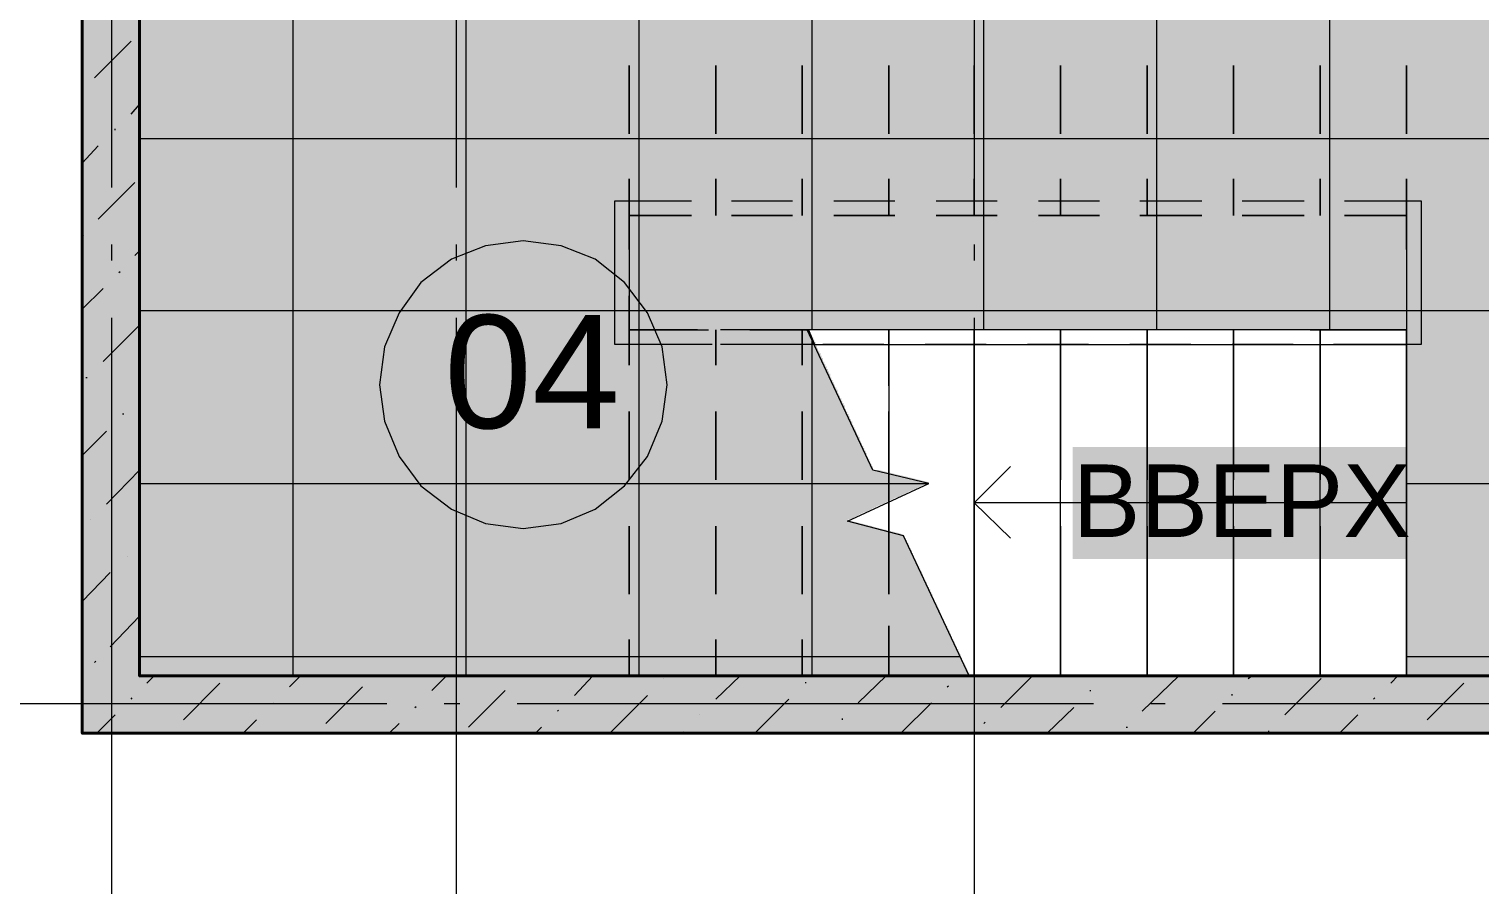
# Model space of a CAD drawing. Header units: millimetres. Extents: x -6983 to 114033, y -5968 to 36007.
# Drawn here: x 10861 to 15898, y 15210 to 18214 of the extents above; entities that cross this region are included whole.
import ezdxf

# ---------------------------------------------------------------- set-up
doc = ezdxf.new("R2010")
doc.units = ezdxf.units.MM
doc.layers.add('PDF _Геометрия', color=7, linetype='Continuous')
doc.layers.add('PDF _Текст', color=7, linetype='Continuous')
doc.layers.add('PDF _Сплошная заливка', color=7, linetype='Continuous', true_color=0xffffff)
doc.styles.add('PDF Arial', font='arial.ttf')

msp = doc.modelspace()

# ---------------------------------------------------------------- hatches: boundary and pattern name
at = {"layer": 'PDF _Сплошная заливка', "transparency": 33554559}
h = msp.add_hatch(color=256, dxfattribs=at)
h.paths.add_polyline_path([(17245.3, 26862.7), (17245.3, 21967.1), (17253.8, 21967.1), (17253.8, 26862.7)])
h.paths.add_polyline_path([(17042.2, 24065.8), (17042.2, 28661), (14245.3, 28661), (14245.3, 25563.7), (14258, 25563.7), (14262.3, 25559.5), (14258, 25479.1), (14118.4, 25474.9), (14118.4, 25445.2), (14088.8, 25445.2), (14088.8, 25457.9), (14046.5, 25457.9), (14046.5, 25474.9), (14033.8, 25474.9), (14033.8, 25487.6), (14029.6, 25487.6), (14029.6, 25559.5), (14033.8, 25563.7), (14046.5, 25563.7), (14046.5, 25665.3), (13500.6, 25665.3), (13496.4, 25656.8), (13492.2, 25652.6), (13420.2, 25648.3), (13420.2, 25652.6), (13416, 25652.6), (13416, 25665.3), (13411.8, 25665.3), (13411.8, 25788), (13382.2, 25788), (13382.2, 25817.6), (13394.9, 25817.6), (13394.9, 25864.1), (13411.8, 25864.1), (13411.8, 25872.6), (13416, 25876.8), (13500.6, 25876.8), (13500.6, 25864.1), (14046.5, 25864.1), (14046.5, 28661), (13483.7, 28661), (13479.5, 28652.6), (13394.9, 28648.3), (13394.9, 28661), (11956.2, 28661), (11952, 28652.6), (11867.4, 28648.3), (11867.4, 28661), (11245.3, 28661), (11245.3, 25864.1), (11880, 25864.1), (11880, 25872.6), (11884.3, 25876.8), (11973.1, 25876.8), (11973.1, 25864.1), (11990.1, 25864.1), (11990.1, 25817.6), (12002.8, 25817.6), (12002.8, 25788), (11973.1, 25788), (11968.9, 25656.8), (11956.2, 25652.6), (11892.7, 25648.3), (11892.7, 25652.6), (11884.3, 25652.6), (11884.3, 25665.3), (10301.8, 25665.3), (10297.5, 25656.8), (10293.3, 25652.6), (10221.4, 25648.3), (10221.4, 25652.6), (10217.1, 25652.6), (10217.1, 25665.3), (10196, 25665.3), (10196, 25707.6), (10183.3, 25707.6), (10183.3, 25737.2), (10212.9, 25737.2), (10212.9, 25872.6), (10217.1, 25876.8), (10246.8, 25876.8), (10246.8, 26084.2), (10826.5, 26084.2), (10826.5, 28441), (9320.1, 28441), (9320.1, 26084.2), (9337, 26084.2), (9337, 25876.8), (9375.1, 25876.8), (9375.1, 25737.2), (9404.7, 25737.2), (9404.7, 25707.6), (9392, 25707.6), (9392, 25665.3), (9375.1, 25665.3), (9370.9, 25656.8), (9358.2, 25652.6), (9294.7, 25648.3), (9294.7, 25652.6), (9286.3, 25652.6), (9286.3, 25665.3), (7454.1, 25665.3), (7449.9, 25656.8), (7445.6, 25652.6), (7373.7, 25648.3), (7373.7, 25652.6), (7365.2, 25652.6), (7365.2, 25665.3), (7344.1, 25665.3), (7344.1, 25707.6), (7335.6, 25707.6), (7335.6, 25737.2), (7365.2, 25737.2), (7365.2, 25876.8), (7454.1, 25876.8), (7454.1, 25864.1), (8897, 25864.1), (8897, 28661), (6100.1, 28661), (6100.1, 25864.1), (6434.3, 25864.1), (6434.3, 25872.6), (6438.6, 25876.8), (6523.2, 25876.8), (6523.2, 25737.2), (6552.8, 25737.2), (6552.8, 25707.6), (6544.4, 25707.6), (6544.4, 25665.3), (6523.2, 25665.3), (6523.2, 25652.6), (6510.5, 25652.6), (6442.8, 25648.3), (6442.8, 25652.6), (6438.6, 25652.6), (6438.6, 25665.3), (4517.6, 25665.3), (4513.3, 25656.8), (4504.9, 25652.6), (4437.2, 25648.3), (4437.2, 25652.6), (4428.7, 25652.6), (4428.7, 25665.3), (4407.6, 25665.3), (4407.6, 25707.6), (4394.9, 25707.6), (4394.9, 25737.2), (4424.5, 25737.2), (4424.5, 25872.6), (4428.7, 25876.8), (4517.6, 25876.8), (4517.6, 25864.1), (5901.2, 25864.1), (5901.2, 28661), (104.3, 28661), (104.3, 25864.1), (3497.8, 25864.1), (3497.8, 25876.8), (3586.7, 25876.8), (3586.7, 25737.2), (3616.3, 25737.2), (3616.3, 25707.6), (3603.6, 25707.6), (3603.6, 25665.3), (3586.7, 25665.3), (3582.4, 25656.8), (3569.8, 25652.6), (3506.3, 25648.3), (3506.3, 25652.6), (3497.8, 25652.6), (3497.8, 25665.3), (3100.1, 25665.3), (3100.1, 23570.8), (3112.8, 23570.8), (3117, 23566.5), (3112.8, 23486.1), (3100.1, 23481.9), (3100.1, 23460.8), (3057.8, 23460.8), (3057.8, 23448.1), (3028.1, 23448.1), (3028.1, 23481.9), (2888.5, 23481.9), (2888.5, 23494.6), (2884.3, 23494.6), (2884.3, 23562.3), (2888.5, 23570.8), (2901.2, 23570.8), (2901.2, 25665.3), (104.3, 25665.3), (104.3, 21967.1), (2901.2, 21967.1), (2901.2, 22551), (2897, 22555.3), (2888.5, 22555.3), (2888.5, 22563.7), (2884.3, 22563.7), (2884.3, 22635.6), (2888.5, 22639.9), (3028.1, 22639.9), (3028.1, 22669.5), (3057.8, 22669.5), (3057.8, 22656.8), (3100.1, 22656.8), (3100.1, 22639.9), (3112.8, 22639.9), (3117, 22635.6), (3112.8, 22559.5), (3100.1, 22555.3), (3100.1, 21472), (3112.8, 21472), (3117, 21467.8), (3112.8, 21387.4), (3100.1, 21383.2), (3100.1, 21362), (3057.8, 21362), (3057.8, 21349.3), (3028.1, 21349.3), (3028.1, 21383.2), (2888.5, 21383.2), (2888.5, 21395.9), (2884.3, 21395.9), (2884.3, 21463.6), (2888.5, 21472), (2901.2, 21472), (2901.2, 21764), (104.3, 21764), (104.3, 15967.1), (2681.2, 15967.1), (2681.2, 15979.8), (2901.2, 15979.8), (2901.2, 20452.3), (2897, 20456.5), (2888.5, 20460.8), (2884.3, 20460.8), (2884.3, 20536.9), (2888.5, 20541.1), (3028.1, 20541.1), (3028.1, 20570.8), (3057.8, 20570.8), (3057.8, 20558.1), (3100.1, 20558.1), (3100.1, 20541.1), (3112.8, 20541.1), (3117, 20536.9), (3112.8, 20460.8), (3100.1, 20456.5), (3100.1, 15967.1), (5901.2, 15967.1), (5901.2, 16601.8), (5892.7, 16606), (5888.5, 16606), (5888.5, 16614.5), (5884.3, 16614.5), (5884.3, 16686.4), (5888.5, 16694.9), (5901.2, 16694.9), (5901.2, 18133.5), (5888.5, 18133.5), (5888.5, 18146.2), (5884.3, 18146.2), (5884.3, 18218.2), (5888.5, 18222.4), (5901.2, 18222.4), (5901.2, 20452.3), (5892.7, 20456.5), (5888.5, 20460.8), (5884.3, 20460.8), (5884.3, 20536.9), (5888.5, 20541.1), (5901.2, 20541.1), (5901.2, 20558.1), (5943.5, 20558.1), (5943.5, 20570.8), (5973.1, 20570.8), (5973.1, 20541.1), (6112.8, 20541.1), (6112.8, 20456.5), (6100.1, 20456.5), (6100.1, 18967.1), (8897, 18967.1), (8897, 21764), (6100.1, 21764), (6100.1, 21472), (6112.8, 21472), (6112.8, 21383.2), (5973.1, 21383.2), (5973.1, 21349.3), (5943.5, 21349.3), (5943.5, 21362), (5901.2, 21362), (5901.2, 21383.2), (5888.5, 21383.2), (5888.5, 21395.9), (5884.3, 21395.9), (5884.3, 21463.6), (5888.5, 21472), (5901.2, 21472), (5901.2, 22551), (5892.7, 22555.3), (5888.5, 22555.3), (5888.5, 22563.7), (5884.3, 22563.7), (5884.3, 22635.6), (5888.5, 22639.9), (5901.2, 22639.9), (5901.2, 22656.8), (5943.5, 22656.8), (5943.5, 22669.5), (5973.1, 22669.5), (5973.1, 22639.9), (6112.8, 22639.9), (6112.8, 22555.3), (6100.1, 22555.3), (6100.1, 21967.1), (8897, 21967.1), (8897, 23862.7), (6100.1, 23862.7), (6100.1, 23570.8), (6112.8, 23570.8), (6112.8, 23481.9), (5973.1, 23481.9), (5973.1, 23448.1), (5943.5, 23448.1), (5943.5, 23460.8), (5901.2, 23460.8), (5901.2, 23481.9), (5888.5, 23481.9), (5888.5, 23494.6), (5884.3, 23494.6), (5884.3, 23562.3), (5888.5, 23570.8), (5901.2, 23570.8), (5901.2, 24065.8), (12447, 24065.8), (12447, 23084.2), (12459.7, 23084.2), (12459.7, 22999.5), (12447, 22999.5), (12447, 22978.4), (12404.7, 22978.4), (12404.7, 22965.7), (12370.9, 22965.7), (12370.9, 22995.3), (12239.7, 22999.5), (12235.5, 22999.5), (12235.5, 23012.2), (12231.2, 23012.2), (12231.2, 23079.9), (12235.5, 23084.2), (12248.2, 23084.2), (12248.2, 23862.7), (9100.1, 23862.7), (9100.1, 21967.1), (12248.2, 21967.1), (12248.2, 22064.4), (12239.7, 22068.7), (12235.5, 22068.7), (12235.5, 22077.1), (12231.2, 22077.1), (12231.2, 22149), (12235.5, 22157.5), (12370.9, 22157.5), (12370.9, 22187.1), (12404.7, 22187.1), (12404.7, 22174.4), (12447, 22174.4), (12447, 22157.5), (12459.7, 22157.5), (12459.7, 22068.7), (12447, 22068.7), (12447, 20486.1), (12459.7, 20486.1), (12459.7, 20401.5), (12447, 20401.5), (12447, 20380.4), (12404.7, 20380.4), (12404.7, 20367.7), (12370.9, 20367.7), (12370.9, 20397.3), (12239.7, 20401.5), (12235.5, 20401.5), (12235.5, 20410), (12231.2, 20410), (12231.2, 20481.9), (12235.5, 20486.1), (12248.2, 20486.1), (12248.2, 21764), (9100.1, 21764), (9100.1, 18967.1), (12248.2, 18967.1), (12248.2, 19466.4), (12239.7, 19470.6), (12235.5, 19470.6), (12235.5, 19479.1), (12231.2, 19479.1), (12231.2, 19551), (12235.5, 19555.3), (12370.9, 19555.3), (12370.9, 19584.9), (12404.7, 19584.9), (12404.7, 19576.4), (12447, 19576.4), (12447, 19555.3), (12459.7, 19555.3), (12459.7, 19470.6), (12447, 19470.6), (12447, 18967.1), (17042.2, 18967.1), (17042.2, 20566.5), (14046.5, 20566.5), (14046.5, 22745.7), (14042.2, 22749.9), (14033.8, 22754.1), (14029.6, 22754.1), (14029.6, 22830.3), (14033.8, 22834.5), (14046.5, 22834.5), (14046.5, 22851.4), (14088.8, 22851.4), (14088.8, 22864.1), (14118.4, 22864.1), (14118.4, 22834.5), (14262.3, 22834.5), (14258, 22754.1), (14245.3, 22749.9), (14245.3, 20765.4), (17042.2, 20765.4), (17042.2, 23862.7), (14245.3, 23862.7), (14245.3, 23765.4), (14258, 23765.4), (14262.3, 23761.2), (14258, 23680.8), (14118.4, 23676.5), (14118.4, 23646.9), (14088.8, 23646.9), (14088.8, 23655.4), (14046.5, 23655.4), (14046.5, 23676.5), (14033.8, 23676.5), (14033.8, 23689.2), (14029.6, 23689.2), (14029.6, 23761.2), (14033.8, 23765.4), (14046.5, 23765.4), (14046.5, 24544), (14042.2, 24548.2), (14033.8, 24552.4), (14029.6, 24552.4), (14029.6, 24628.6), (14033.8, 24632.8), (14046.5, 24632.8), (14046.5, 24654), (14088.8, 24654), (14088.8, 24662.4), (14118.4, 24662.4), (14118.4, 24632.8), (14262.3, 24632.8), (14258, 24552.4), (14245.3, 24548.2), (14245.3, 24065.8)])
h.paths.add_polyline_path([(15645.9, 17168.8), (15645.9, 15967.1), (17042.2, 15967.1), (17042.2, 16529.9), (17038, 16534.1), (17033.8, 16534.1), (17033.8, 16542.6), (17029.6, 16542.6), (17029.6, 16614.5), (17033.8, 16623), (17169.2, 16623), (17169.2, 16652.6), (17198.8, 16652.6), (17198.8, 16639.9), (17245.3, 16639.9), (17245.3, 16623), (17258, 16623), (17258, 16534.1), (17245.3, 16534.1), (17245.3, 15967.1), (18387.8, 15967.1), (18387.8, 15979.8), (18392, 15984), (18476.7, 15984), (18476.7, 15967.1), (19919.5, 15967.1), (19919.5, 15984), (20004.2, 15984), (20008.4, 15979.8), (20008.4, 15967.1), (23875.8, 15967.1), (23875.8, 15979.8), (23880, 15984), (23964.7, 15984), (23964.7, 15967.1), (25403.3, 15967.1), (25403.3, 15979.8), (25407.6, 15984), (25492.2, 15984), (25496.4, 15979.8), (25496.4, 15967.1), (26038, 15967.1), (26038, 16512.9), (26033.8, 16517.2), (26029.6, 16517.2), (26029.6, 16525.6), (26025.3, 16525.6), (26025.3, 16597.6), (26029.6, 16601.8), (26165, 16601.8), (26165, 16631.4), (26194.6, 16631.4), (26194.6, 16623), (26241.1, 16623), (26241.1, 16601.8), (26253.8, 16601.8), (26249.6, 16521.4), (26241.1, 16517.2), (26241.1, 15967.1), (29038, 15967.1), (29038, 16352.1), (29016.9, 16352.1), (29016.9, 16415.6), (29038, 16415.6), (29038, 18230.9), (29016.9, 18230.9), (29016.9, 18294.3), (29038, 18294.3), (29038, 19584.9), (29016.9, 19584.9), (29016.9, 19652.6), (29038, 19652.6), (29038, 21463.6), (29016.9, 21463.6), (29016.9, 21527), (29038, 21527), (29038, 21764), (26241.1, 21764), (26241.1, 21222.4), (26249.6, 21222.4), (26253.8, 21218.2), (26249.6, 21137.8), (26241.1, 21133.5), (26241.1, 21112.4), (26194.6, 21112.4), (26194.6, 21099.7), (26165, 21099.7), (26165, 21129.3), (26033.8, 21133.5), (26029.6, 21133.5), (26029.6, 21146.2), (26025.3, 21146.2), (26025.3, 21213.9), (26029.6, 21222.4), (26038, 21222.4), (26038, 21764), (25839.1, 21764), (25830.7, 21755.5), (25758.7, 21751.3), (25758.7, 21755.5), (25754.5, 21755.5), (25754.5, 21764), (25733.4, 21764), (25733.4, 21810.5), (25720.7, 21810.5), (25720.7, 21840.2), (25750.3, 21840.2), (25750.3, 21975.6), (25754.5, 21979.8), (25839.1, 21979.8), (25839.1, 21967.1), (26038, 21967.1), (26038, 26862.7), (23241.1, 26862.7), (23241.1, 21967.1), (24819.4, 21967.1), (24819.4, 21975.6), (24823.6, 21979.8), (24908.3, 21979.8), (24908.3, 21840.2), (24942.1, 21840.2), (24942.1, 21806.3), (24929.4, 21806.3), (24929.4, 21764), (24908.3, 21764), (24908.3, 21755.5), (24895.6, 21755.5), (24832.1, 21751.3), (24832.1, 21755.5), (24823.6, 21755.5), (24823.6, 21764), (22691, 21764), (22682.6, 21755.5), (22610.7, 21751.3), (22610.7, 21755.5), (22602.2, 21755.5), (22602.2, 21764), (22585.3, 21764), (22585.3, 21806.3), (22572.6, 21806.3), (22572.6, 21840.2), (22602.2, 21840.2), (22602.2, 21967.1), (21760.2, 21967.1), (21760.2, 21840.2), (21789.8, 21840.2), (21789.8, 21806.3), (21781.3, 21806.3), (21781.3, 21764), (21760.2, 21764), (21760.2, 21755.5), (21747.5, 21755.5), (21679.8, 21751.3), (21679.8, 21755.5), (21675.5, 21755.5), (21675.5, 21764), (18362.4, 21764), (18362.4, 21755.5), (18354, 21755.5), (18282, 21751.3), (18282, 21755.5), (18277.8, 21755.5), (18277.8, 21764), (18256.6, 21764), (18256.6, 21810.5), (18243.9, 21810.5), (18243.9, 21840.2), (18273.6, 21840.2), (18273.6, 21967.1), (17435.8, 21967.1), (17435.8, 21840.2), (17465.4, 21840.2), (17465.4, 21806.3), (17452.7, 21806.3), (17452.7, 21764), (17435.8, 21764), (17431.5, 21759.8), (17418.8, 21755.5), (17355.4, 21751.3), (17355.4, 21755.5), (17346.9, 21755.5), (17346.9, 21764), (17245.3, 21764), (17245.3, 18150.5), (17258, 18150.5), (17258, 18061.6), (17245.3, 18061.6), (17245.3, 18040.4), (17198.8, 18040.4), (17198.8, 18032), (17169.2, 18032), (17169.2, 18061.6), (17033.8, 18061.6), (17033.8, 18070.1), (17029.6, 18070.1), (17029.6, 18146.2), (17033.8, 18150.5), (17042.2, 18150.5), (17042.2, 18768.2), (11245.3, 18768.2), (11245.3, 15967.1), (14126.9, 15967.1), (14126.9, 15979.8), (14122.6, 15979.8), (14122.6, 15988.3), (14118.4, 15988.3), (14118.4, 15996.7), (14114.2, 15996.7), (14114.2, 16005.2), (14109.9, 16005.2), (14109.9, 16013.6), (14105.7, 16013.6), (14105.7, 16022.1), (14101.5, 16022.1), (14101.5, 16030.6), (14097.3, 16030.6), (14097.3, 16043.3), (14093, 16043.3), (14093, 16051.7), (14088.8, 16051.7), (14088.8, 16060.2), (14084.6, 16060.2), (14084.6, 16068.7), (14080.3, 16068.7), (14080.3, 16077.1), (14076.1, 16077.1), (14076.1, 16085.6), (14071.9, 16085.6), (14071.9, 16094), (14067.6, 16094), (14067.6, 16102.5), (14063.4, 16102.5), (14063.4, 16115.2), (14059.2, 16115.2), (14059.2, 16123.7), (14054.9, 16123.7), (14054.9, 16132.1), (14050.7, 16132.1), (14050.7, 16140.6), (14046.5, 16140.6), (14046.5, 16149), (14042.2, 16149), (14042.2, 16157.5), (14038, 16157.5), (14038, 16166), (14033.8, 16166), (14033.8, 16174.4), (14029.6, 16174.4), (14029.6, 16187.1), (14025.3, 16187.1), (14025.3, 16195.6), (14021.1, 16195.6), (14021.1, 16204.1), (14016.9, 16204.1), (14016.9, 16212.5), (14012.6, 16212.5), (14012.6, 16221), (14008.4, 16221), (14008.4, 16229.4), (14004.2, 16229.4), (14004.2, 16237.9), (13999.9, 16237.9), (13999.9, 16250.6), (13995.7, 16250.6), (13995.7, 16259.1), (13991.5, 16259.1), (13991.5, 16267.5), (13987.2, 16267.5), (13987.2, 16276), (13983, 16276), (13983, 16284.4), (13978.8, 16284.4), (13978.8, 16292.9), (13974.5, 16292.9), (13974.5, 16301.4), (13970.3, 16301.4), (13970.3, 16309.8), (13966.1, 16309.8), (13966.1, 16322.5), (13961.9, 16322.5), (13961.9, 16331), (13957.6, 16331), (13957.6, 16339.5), (13953.4, 16339.5), (13953.4, 16347.9), (13949.2, 16347.9), (13949.2, 16356.4), (13944.9, 16356.4), (13944.9, 16364.8), (13940.7, 16364.8), (13940.7, 16373.3), (13936.5, 16373.3), (13936.5, 16381.8), (13932.2, 16381.8), (13932.2, 16394.5), (13928, 16394.5), (13928, 16402.9), (13923.8, 16402.9), (13923.8, 16411.4), (13919.5, 16411.4), (13919.5, 16419.8), (13915.3, 16419.8), (13915.3, 16428.3), (13911.1, 16428.3), (13911.1, 16436.8), (13906.8, 16436.8), (13906.8, 16445.2), (13902.6, 16445.2), (13902.6, 16453.7), (13898.4, 16457.9), (13885.7, 16462.2), (13801.1, 16483.3), (13788.4, 16487.6), (13703.7, 16508.7), (13716.4, 16512.9), (13758.7, 16534.1), (13771.4, 16538.3), (13813.8, 16559.5), (13826.5, 16563.7), (13868.8, 16584.9), (13881.5, 16589.1), (13923.8, 16610.3), (13936.5, 16614.5), (13987.2, 16639.9), (13902.6, 16661), (13881.5, 16665.3), (13813.8, 16682.2), (13792.6, 16682.2), (13792.6, 16694.9), (13788.4, 16694.9), (13788.4, 16703.3), (13784.1, 16703.3), (13784.1, 16711.8), (13779.9, 16711.8), (13779.9, 16720.3), (13775.7, 16720.3), (13775.7, 16728.7), (13771.4, 16728.7), (13771.4, 16741.4), (13767.2, 16741.4), (13767.2, 16749.9), (13763, 16749.9), (13763, 16758.4), (13758.7, 16758.4), (13758.7, 16766.8), (13754.5, 16766.8), (13754.5, 16775.3), (13750.3, 16775.3), (13750.3, 16783.7), (13746.1, 16783.7), (13746.1, 16796.4), (13741.8, 16796.4), (13741.8, 16804.9), (13737.6, 16804.9), (13737.6, 16813.4), (13733.4, 16813.4), (13733.4, 16821.8), (13729.1, 16821.8), (13729.1, 16830.3), (13724.9, 16830.3), (13724.9, 16838.7), (13720.7, 16838.7), (13720.7, 16851.4), (13716.4, 16851.4), (13716.4, 16859.9), (13712.2, 16859.9), (13712.2, 16868.4), (13708, 16868.4), (13708, 16876.8), (13703.7, 16876.8), (13703.7, 16885.3), (13699.5, 16885.3), (13699.5, 16893.8), (13695.3, 16893.8), (13695.3, 16906.5), (13691, 16906.5), (13691, 16914.9), (13686.8, 16914.9), (13686.8, 16923.4), (13682.6, 16923.4), (13682.6, 16931.8), (13678.4, 16931.8), (13678.4, 16940.3), (13674.1, 16940.3), (13674.1, 16948.8), (13669.9, 16948.8), (13669.9, 16961.5), (13665.7, 16961.5), (13665.7, 16969.9), (13661.4, 16969.9), (13661.4, 16978.4), (13657.2, 16978.4), (13657.2, 16986.8), (13653, 16986.8), (13653, 16995.3), (13648.7, 16995.3), (13648.7, 17003.8), (13644.5, 17003.8), (13644.5, 17016.5), (13640.3, 17016.5), (13640.3, 17024.9), (13636, 17024.9), (13636, 17033.4), (13631.8, 17033.4), (13631.8, 17041.9), (13627.6, 17041.9), (13627.6, 17050.3), (13623.3, 17050.3), (13623.3, 17058.8), (13619.1, 17058.8), (13619.1, 17071.5), (13614.9, 17071.5), (13614.9, 17079.9), (13610.7, 17079.9), (13610.7, 17088.4), (13606.4, 17088.4), (13606.4, 17096.9), (13602.2, 17096.9), (13602.2, 17105.3), (13598, 17105.3), (13598, 17113.8), (13593.7, 17113.8), (13593.7, 17126.5), (13589.5, 17126.5), (13589.5, 17134.9), (13585.3, 17134.9), (13585.3, 17143.4), (13581, 17143.4), (13581, 17151.9), (13576.8, 17151.9), (13576.8, 17160.3), (13572.6, 17160.3), (13572.6, 17168.8)])
for points in [[(11046.5, 18768.2), (11046.5, 15768.2), (11245.3, 15768.2), (11245.3, 18768.2)], [(12679.8, 17469.2), (12612.1, 17477.7), (12548.6, 17477.7), (12447, 17465), (12438.6, 17460.8), (12425.9, 17456.5), (12417.4, 17452.3), (12404.7, 17448.1), (12396.3, 17443.8), (12383.6, 17439.6), (12375.1, 17435.4), (12362.4, 17431.1), (12354, 17426.9), (12328.6, 17418.4), (12315.9, 17405.7), (12307.4, 17401.5), (12298.9, 17393.1), (12290.5, 17388.8), (12282, 17380.4), (12273.6, 17376.1), (12265.1, 17367.7), (12256.6, 17363.4), (12248.2, 17355), (12239.7, 17350.7), (12231.2, 17342.3), (12222.8, 17338), (12218.6, 17329.6), (12214.3, 17325.4), (12210.1, 17316.9), (12201.6, 17308.4), (12197.4, 17300), (12193.2, 17295.7), (12188.9, 17287.3), (12180.5, 17278.8), (12176.2, 17270.3), (12172, 17266.1), (12167.8, 17257.6), (12159.3, 17249.2), (12155.1, 17240.7), (12146.6, 17232.3), (12142.4, 17219.6), (12133.9, 17202.6), (12129.7, 17189.9), (12121.2, 17173), (12117, 17160.3), (12108.5, 17143.4), (12104.3, 17130.7), (12095.8, 17113.8), (12083.1, 17012.2), (12078.9, 16982.6), (12083.1, 16978.4), (12083.1, 16948.8), (12087.4, 16948.8), (12087.4, 16914.9), (12091.6, 16914.9), (12091.6, 16885.3), (12095.8, 16885.3), (12095.8, 16851.4), (12100.1, 16851.4), (12100.1, 16843), (12104.3, 16843), (12104.3, 16834.5), (12108.5, 16834.5), (12108.5, 16821.8), (12112.8, 16821.8), (12112.8, 16813.4), (12117, 16813.4), (12117, 16800.7), (12121.2, 16800.7), (12121.2, 16792.2), (12125.5, 16792.2), (12125.5, 16783.7), (12129.7, 16783.7), (12129.7, 16771), (12133.9, 16771), (12133.9, 16762.6), (12138.2, 16762.6), (12138.2, 16749.9), (12142.4, 16749.9), (12142.4, 16741.4), (12146.6, 16741.4), (12146.6, 16728.7), (12150.9, 16728.7), (12159.3, 16720.3), (12159.3, 16711.8), (12163.5, 16711.8), (12172, 16703.3), (12172, 16694.9), (12176.2, 16694.9), (12184.7, 16686.4), (12184.7, 16678), (12188.9, 16678), (12197.4, 16669.5), (12197.4, 16661), (12201.6, 16661), (12210.1, 16652.6), (12210.1, 16644.1), (12214.3, 16644.1), (12222.8, 16635.6), (12222.8, 16627.2), (12231.2, 16627.2), (12239.7, 16618.7), (12248.2, 16614.5), (12256.6, 16606), (12265.1, 16601.8), (12273.6, 16593.3), (12282, 16589.1), (12290.5, 16580.6), (12298.9, 16576.4), (12307.4, 16567.9), (12315.9, 16563.7), (12328.6, 16551), (12341.3, 16546.8), (12358.2, 16538.3), (12370.9, 16534.1), (12387.8, 16525.6), (12400.5, 16521.4), (12417.4, 16512.9), (12430.1, 16508.7), (12447, 16500.2), (12548.6, 16487.6), (12612.1, 16483.3), (12612.1, 16487.6), (12679.8, 16496), (12709.4, 16500.2), (12722.1, 16504.5), (12739, 16512.9), (12751.7, 16517.2), (12768.6, 16525.6), (12781.3, 16529.9), (12798.2, 16538.3), (12810.9, 16542.6), (12836.3, 16555.3), (12844.8, 16563.7), (12853.2, 16567.9), (12865.9, 16580.6), (12874.4, 16584.9), (12887.1, 16597.6), (12895.6, 16601.8), (12908.3, 16614.5), (12916.7, 16618.7), (12942.1, 16644.1), (12946.3, 16652.6), (12959, 16665.3), (12963.3, 16673.7), (12976, 16686.4), (12980.2, 16694.9), (12992.9, 16707.6), (12997.1, 16716), (13005.6, 16724.5), (13018.3, 16749.9), (13022.5, 16762.6), (13026.7, 16771), (13031, 16783.7), (13039.4, 16800.7), (13043.7, 16813.4), (13047.9, 16821.8), (13052.1, 16834.5), (13056.4, 16843), (13060.6, 16855.7), (13064.8, 16885.3), (13069, 16919.1), (13073.3, 16948.8), (13077.5, 17012.2), (13073.3, 17012.2), (13073.3, 17046.1), (13069, 17046.1), (13069, 17079.9), (13064.8, 17079.9), (13064.8, 17109.6), (13060.6, 17109.6), (13060.6, 17122.2), (13056.4, 17122.2), (13056.4, 17130.7), (13052.1, 17130.7), (13052.1, 17139.2), (13047.9, 17139.2), (13047.9, 17151.9), (13043.7, 17151.9), (13043.7, 17160.3), (13039.4, 17160.3), (13039.4, 17168.8), (13035.2, 17168.8), (13035.2, 17181.5), (13031, 17181.5), (13031, 17189.9), (13026.7, 17189.9), (13026.7, 17198.4), (13022.5, 17198.4), (13022.5, 17211.1), (13018.3, 17211.1), (13018.3, 17219.6), (13014, 17219.6), (13014, 17228), (13009.8, 17228), (13009.8, 17236.5), (13001.3, 17245), (12997.1, 17245), (12997.1, 17253.4), (12988.7, 17261.9), (12984.4, 17261.9), (12984.4, 17270.3), (12976, 17278.8), (12971.7, 17278.8), (12971.7, 17287.3), (12963.3, 17295.7), (12959, 17295.7), (12959, 17304.2), (12950.6, 17312.7), (12946.3, 17312.7), (12946.3, 17321.1), (12916.7, 17350.7), (12908.3, 17355), (12895.6, 17367.7), (12887.1, 17371.9), (12874.4, 17384.6), (12865.9, 17388.8), (12853.2, 17401.5), (12844.8, 17405.7), (12836.3, 17414.2), (12819.4, 17422.7), (12806.7, 17426.9), (12798.2, 17431.1), (12785.5, 17435.4), (12777.1, 17439.6), (12764.4, 17443.8), (12755.9, 17448.1), (12743.2, 17452.3), (12734.8, 17456.5), (12709.4, 17465)], [(12303.2, 17355), (12303.2, 16673.7), (12836.3, 16673.7), (12836.3, 17355)], [(14486.5, 16762.6), (14486.5, 16373.3), (15645.9, 16373.3), (15645.9, 16762.6)]]:
    msp.add_hatch(color=256, dxfattribs=at).paths.add_polyline_path(points)
h = msp.add_hatch(color=256, dxfattribs=at)
h.paths.add_polyline_path([(18442.8, 15768.2), (18442.8, 15967.1), (11245.3, 15967.1), (11245.3, 15768.2)])
h.paths.add_polyline_path([(25441.4, 15967.1), (25441.4, 15768.2), (26038, 15768.2), (26038, 15967.1)])
h.paths.add_polyline_path([(23930.8, 15768.2), (23930.8, 15967.1), (19953.4, 15967.1), (19953.4, 15768.2)])

# ---------------------------------------------------------------- linework, layer by layer
at = {"layer": 'PDF _Геометрия', "lineweight": 20}
for points in [[(11148, 19661), (11148, 17663.9)], [(12345.5, 19661), (12345.5, 17663.9)], [(14143.8, 19661), (14143.8, 17663.9)], [(11148, 17465), (11148, 17410)], [(12345.5, 17465), (12345.5, 17410)], [(14143.8, 17465), (14143.8, 17410)], [(11148, 17211.1), (11148, 15209.7)], [(12345.5, 17211.1), (12345.5, 15209.7)], [(14143.8, 17211.1), (14143.8, 15209.7)], [(12104.3, 15869.8), (10107.1, 15869.8)], [(12358.2, 15869.8), (12303.2, 15869.8)], [(14558.5, 15869.8), (12557.1, 15869.8)], [(14808.1, 15869.8), (14757.3, 15869.8)], [(17008.4, 15869.8), (15007, 15869.8)]]:
    msp.add_lwpolyline(points, dxfattribs=at)
at = {"layer": 'PDF _Геометрия', "lineweight": 40}
msp.add_lwpolyline([(11046.5, 18768.2), (11046.5, 15768.2), (11245.3, 15768.2), (18442.8, 15768.2), (18442.8, 15967.1), (17245.3, 15967.1), (17245.3, 16584.9), (17042.2, 16584.9), (17042.2, 15967.1), (11245.3, 15967.1), (11245.3, 18768.2)], dxfattribs=at)
at = {"layer": 'PDF _Геометрия', "lineweight": 9}
for points in [[(18387.8, 15768.2), (11046.5, 15768.2), (11046.5, 18768.2)], [(11778.5, 15967.1), (11778.5, 18768.2)], [(12379.3, 15967.1), (12379.3, 18768.2)], [(12980.2, 15967.1), (12980.2, 18768.2)], [(13581, 17168.8), (13581, 18768.2)], [(14177.6, 17168.8), (14177.6, 18768.2)], [(14778.5, 17168.8), (14778.5, 18768.2)], [(15379.3, 17168.8), (15379.3, 18768.2)], [(11088.8, 18044.7), (11215.7, 18171.6)], [(11245.3, 18082.8), (11245.3, 17845.8)], [(11215.7, 17917.7), (11245.3, 17951.6)], [(11160.7, 17862.7), (11160.7, 17867)], [(11245.3, 17833.1), (17203, 17833.1)], [(11046.5, 17748.5), (11101.5, 17807.7)], [(11101.5, 17553.8), (11228.4, 17680.8)], [(11245.3, 17685), (11245.3, 17448.1)], [(12946.3, 17448.1), (12946.3, 17566.5), (12946.3, 17693.5), (12946.3, 17566.5), (13022.5, 17566.5), (13162.1, 17566.5), (12946.3, 17566.5), (12946.3, 17494.6), (12946.3, 17168.8), (13022.5, 17168.8), (13221.4, 17168.8)], [(15645.9, 17448.1), (15645.9, 17566.5), (15645.9, 17693.5), (15645.9, 17566.5), (15430.1, 17566.5), (15569.8, 17566.5), (15645.9, 17566.5), (15645.9, 17240.7), (15645.9, 17168.8), (15569.8, 17168.8), (15392, 17168.8)], [(13234.1, 17118), (13022.5, 17118), (12895.6, 17118), (12895.6, 17494.6), (12895.6, 17617.3), (13022.5, 17617.3), (13162.1, 17617.3)], [(13301.8, 17617.3), (13513.3, 17617.3)], [(13657.2, 17617.3), (13868.8, 17617.3)], [(14012.6, 17617.3), (14224.2, 17617.3)], [(14368.1, 17617.3), (14579.6, 17617.3)], [(14719.3, 17617.3), (14935.1, 17617.3)], [(15074.7, 17617.3), (15290.5, 17617.3)], [(15430.1, 17617.3), (15569.8, 17617.3), (15696.7, 17617.3), (15696.7, 17240.7), (15696.7, 17118), (15569.8, 17118), (15392, 17118)], [(11046.5, 17494.6), (11050.7, 17498.8)], [(11228.4, 17426.9), (11245.3, 17443.8)], [(11173.4, 17367.7), (11177.6, 17371.9)], [(11046.5, 17240.7), (11118.4, 17312.7)], [(11245.3, 17287.3), (11245.3, 17050.3)], [(13162.1, 17168.8), (12946.3, 17168.8), (12946.3, 17046.1), (12946.3, 17168.8), (12946.3, 17287.3)], [(15645.9, 17287.3), (15645.9, 17168.8), (15645.9, 17046.1), (15645.9, 17168.8), (15645.9, 17046.1)], [(11245.3, 17236.5), (17203, 17236.5)], [(11118.4, 17058.8), (11245.3, 17185.7)], [(13183.3, 17168.8), (12946.3, 17168.8), (12946.3, 17046.1)], [(13124.1, 17118), (12946.3, 17118), (12946.3, 17168.8), (13124.1, 17168.8)], [(13479.5, 17168.8), (13263.7, 17168.8)], [(13513.3, 17168.8), (13301.8, 17168.8)], [(15633.2, 17118), (15645.9, 17118), (15645.9, 17168.8), (15345.5, 17168.8), (15045.1, 17168.8), (14744.6, 17168.8), (14444.2, 17168.8), (14143.8, 17168.8), (13847.6, 17168.8), (13564.1, 17168.8), (13327.2, 17168.8)], [(13365.2, 17168.8), (13568.3, 17168.8), (13589.5, 17118), (13377.9, 17118)], [(15645.9, 15967.1), (15345.5, 15967.1), (15045.1, 15967.1), (14744.6, 15967.1), (14444.2, 15967.1), (14143.8, 15967.1), (14126.9, 15967.1), (13898.4, 16453.7), (13703.7, 16504.5), (13987.2, 16635.6), (13792.6, 16682.2), (13564.1, 17168.8)], [(15645.9, 17168.8), (13568.3, 17168.8)], [(13581, 15967.1), (13581, 17139.2)], [(13589.5, 17118), (15645.9, 17118), (15645.9, 17168.8), (15633.2, 17168.8)], [(13830.7, 17168.8), (13619.1, 17168.8)], [(13868.8, 17168.8), (13657.2, 17168.8)], [(14186.1, 17168.8), (13974.5, 17168.8)], [(14224.2, 17168.8), (14012.6, 17168.8)], [(14541.5, 17168.8), (14330, 17168.8)], [(14579.6, 17168.8), (14368.1, 17168.8)], [(14897, 17168.8), (14685.4, 17168.8)], [(14935.1, 17168.8), (14719.3, 17168.8)], [(15252.4, 17168.8), (15040.8, 17168.8)], [(15290.5, 17168.8), (15074.7, 17168.8)], [(15311.6, 17168.8), (15345.5, 17168.8), (15645.9, 17168.8), (15645.9, 15967.1), (17042.2, 15967.1), (17042.2, 16098.3)], [(15430.1, 15967.1), (15645.9, 15967.1), (15645.9, 17168.8), (15430.1, 17168.8)], [(13479.5, 17118), (13263.7, 17118)], [(13830.7, 17118), (13619.1, 17118)], [(13847.6, 16974.2), (13847.6, 17118), (13847.6, 16669.5), (13847.6, 16567.9), (13847.6, 16669.5), (13847.6, 16813.4)], [(14186.1, 17118), (13974.5, 17118)], [(14143.8, 16267.5), (14143.8, 15967.1), (14143.8, 16094), (14143.8, 15967.1), (14143.8, 17118), (14143.8, 16821.8)], [(14541.5, 17118), (14330, 17118)], [(14444.2, 16267.5), (14444.2, 15967.1), (14444.2, 16094), (14444.2, 15967.1), (14444.2, 17118), (14444.2, 16821.8)], [(14897, 17118), (14685.4, 17118)], [(14744.6, 16267.5), (14744.6, 15967.1), (14744.6, 16094), (14744.6, 15967.1), (14744.6, 17118), (14744.6, 16821.8)], [(15252.4, 17118), (15040.8, 17118)], [(15045.1, 16267.5), (15045.1, 15967.1), (15045.1, 16094), (15045.1, 15967.1), (15045.1, 17118), (15045.1, 16821.8)], [(15345.5, 16267.5), (15345.5, 15967.1), (15345.5, 16094), (15345.5, 15967.1), (15345.5, 17118), (15345.5, 16821.8)], [(11059.2, 17003.8), (11063.4, 17003.8)], [(11245.3, 16931.8), (11245.3, 16936.1)], [(11186.1, 16876.8), (11190.3, 16876.8)], [(11245.3, 16893.8), (11245.3, 16652.6)], [(12946.3, 16648.3), (12946.3, 16885.3)], [(15645.9, 16648.3), (15645.9, 16885.3)], [(11046.5, 16733), (11131.1, 16817.6)], [(11131.1, 16563.7), (11245.3, 16682.2)], [(15645.9, 16567.9), (15345.5, 16567.9), (15045.1, 16567.9), (14744.6, 16567.9), (14444.2, 16567.9), (14143.8, 16567.9), (14270.7, 16694.9)], [(11245.3, 16635.6), (13983, 16635.6)], [(14143.8, 16424.1), (14143.8, 16661)], [(14444.2, 16424.1), (14444.2, 16661)], [(14744.6, 16424.1), (14744.6, 16661)], [(15045.1, 16424.1), (15045.1, 16661)], [(15345.5, 16424.1), (15345.5, 16661)], [(15645.9, 16635.6), (17169.2, 16635.6)], [(14143.8, 16567.9), (14270.7, 16445.2)], [(11076.1, 16508.7), (11076.1, 16508.7)], [(11245.3, 16496), (11245.3, 16259.1)], [(12946.3, 16250.6), (12946.3, 16487.6)], [(15645.9, 16250.6), (15645.9, 16487.6)], [(11203, 16381.8), (11203, 16381.8)], [(11046.5, 16225.2), (11143.8, 16326.8)], [(11143.8, 16068.7), (11245.3, 16174.4)], [(11245.3, 16098.3), (11245.3, 15967.1)], [(12772.9, 15967.1), (12946.3, 15967.1), (12946.3, 16094), (12946.3, 15967.1), (13162.1, 15967.1)], [(13111.4, 15967.1), (12946.3, 15967.1), (12946.3, 16094)], [(15645.9, 16094), (15645.9, 15967.1), (15645.9, 16094), (15645.9, 15967.1), (15870.2, 15967.1)], [(11088.8, 16013.6), (11093, 16017.9)], [(11245.3, 16034.8), (14093, 16034.8)], [(15645.9, 16034.8), (17042.2, 16034.8)], [(13961.9, 15967.1), (14126.9, 15967.1), (11245.3, 15967.1), (11423.1, 15967.1)], [(11270.7, 15941.7), (11296.1, 15967.1)], [(11579.6, 15967.1), (11820.8, 15967.1)], [(11765.8, 15929), (11803.9, 15967.1)], [(11977.4, 15967.1), (12214.3, 15967.1)], [(12260.9, 15916.3), (12311.6, 15967.1)], [(12375.1, 15967.1), (12612.1, 15967.1)], [(12755.9, 15899.4), (12819.4, 15967.1)], [(13246.8, 15886.7), (13331.4, 15967.1)], [(13466.8, 15967.1), (13251, 15967.1)], [(13513.3, 15967.1), (13301.8, 15967.1)], [(13818, 15967.1), (13606.4, 15967.1)], [(13868.8, 15967.1), (13657.2, 15967.1)], [(13741.8, 15874), (13839.1, 15967.1)], [(14224.2, 15967.1), (14012.6, 15967.1)], [(14236.9, 15857.1), (14346.9, 15967.1)], [(14579.6, 15967.1), (14368.1, 15967.1)], [(14935.1, 15967.1), (14719.3, 15967.1)], [(14727.7, 15844.4), (14854.7, 15967.1)], [(15290.5, 15967.1), (15074.7, 15967.1)], [(15095.8, 15958.6), (15108.5, 15967.1)], [(15590.9, 15941.7), (15616.3, 15967.1)], [(11397.7, 15814.8), (11524.6, 15941.7)], [(11892.7, 15802.1), (12019.7, 15929)], [(12387.8, 15789.4), (12514.7, 15916.3)], [(13064.8, 15958.6), (13064.8, 15958.6)], [(13559.9, 15941.7), (13559.9, 15945.9)], [(14050.7, 15929), (14054.9, 15933.2)], [(14545.8, 15916.3), (14550, 15916.3)], [(15222.8, 15831.7), (15349.7, 15958.6)], [(15717.8, 15814.8), (15844.8, 15941.7)], [(11215.7, 15886.7), (11220, 15890.9)], [(11710.8, 15874), (11710.8, 15874)], [(12882.9, 15772.5), (13009.8, 15899.4)], [(13382.2, 15768.2), (13500.6, 15886.7)], [(13889.9, 15768.2), (13995.7, 15874)], [(15040.8, 15899.4), (15040.8, 15903.6)], [(15531.7, 15886.7), (15535.9, 15890.9)], [(11097.3, 15768.2), (11160.7, 15831.7)], [(11605, 15768.2), (11651.6, 15814.8)], [(12201.6, 15857.1), (12205.9, 15861.3)], [(12696.7, 15844.4), (12700.9, 15848.6)], [(13191.8, 15831.7), (13191.8, 15831.7)], [(13686.8, 15814.8), (13686.8, 15819)], [(14397.7, 15768.2), (14490.8, 15857.1)], [(14905.4, 15768.2), (14981.6, 15844.4)], [(15413.2, 15768.2), (15476.7, 15831.7)], [(12112.8, 15768.2), (12146.6, 15802.1)], [(12620.5, 15768.2), (12641.7, 15789.4)], [(13128.3, 15768.2), (13136.7, 15772.5)], [(14177.6, 15802.1), (14181.9, 15806.3)], [(14672.7, 15789.4), (14676.9, 15789.4)], [(15167.8, 15772.5), (15167.8, 15776.7)]]:
    msp.add_lwpolyline(points, dxfattribs=at)
for points in [[(12946.3, 17850), (12946.3, 18087)], [(13246.8, 17850), (13246.8, 18087)], [(13547.2, 17850), (13547.2, 18087)], [(13847.6, 17850), (13847.6, 18087)], [(14143.8, 17850), (14143.8, 18087)], [(14444.2, 17850), (14444.2, 18087)], [(14744.6, 17850), (14744.6, 18087)], [(15045.1, 17850), (15045.1, 18087)], [(15345.5, 17850), (15345.5, 18087)], [(15645.9, 17850), (15645.9, 18087)], [(13246.8, 17566.5), (13246.8, 17693.5)], [(13547.2, 17566.5), (13547.2, 17693.5)], [(13847.6, 17566.5), (13847.6, 17693.5)], [(14143.8, 17566.5), (14143.8, 17693.5)], [(14444.2, 17566.5), (14444.2, 17693.5)], [(14744.6, 17566.5), (14744.6, 17693.5)], [(15045.1, 17566.5), (15045.1, 17693.5)], [(15345.5, 17566.5), (15345.5, 17693.5)], [(13513.3, 17566.5), (13301.8, 17566.5)], [(13868.8, 17566.5), (13657.2, 17566.5)], [(14224.2, 17566.5), (14012.6, 17566.5)], [(14579.6, 17566.5), (14368.1, 17566.5)], [(14935.1, 17566.5), (14719.3, 17566.5)], [(15290.5, 17566.5), (15074.7, 17566.5)], [(12078.9, 16978.4), (12095.8, 16851.4), (12146.6, 16728.7), (12222.8, 16627.2), (12328.6, 16546.8), (12447, 16496), (12578.2, 16479.1), (12709.4, 16496), (12827.9, 16546.8), (12929.4, 16627.2), (13009.8, 16728.7), (13060.6, 16851.4), (13077.5, 16978.4), (13060.6, 17109.6), (13009.8, 17228), (12929.4, 17333.8), (12827.9, 17414.2), (12709.4, 17460.8), (12578.2, 17477.7), (12447, 17460.8), (12328.6, 17414.2), (12222.8, 17333.8), (12146.6, 17228), (12095.8, 17109.6)], [(13246.8, 17168.8), (13246.8, 17046.1)], [(13246.8, 17168.8), (13246.8, 17046.1)], [(13547.2, 17168.8), (13547.2, 17046.1)], [(13547.2, 17168.8), (13547.2, 17046.1)], [(13847.6, 17168.8), (13847.6, 17046.1)], [(14143.8, 17168.8), (14143.8, 17046.1)], [(14444.2, 17168.8), (14444.2, 17046.1)], [(14744.6, 17168.8), (14744.6, 17046.1)], [(15045.1, 17168.8), (15045.1, 17046.1)], [(15345.5, 17168.8), (15345.5, 17046.1)], [(12946.3, 16885.3), (12946.3, 16648.3)], [(13246.8, 16885.3), (13246.8, 16648.3)], [(13246.8, 16885.3), (13246.8, 16648.3)], [(13547.2, 16885.3), (13547.2, 16648.3)], [(13547.2, 16885.3), (13547.2, 16648.3)], [(13847.6, 16885.3), (13847.6, 16648.3)], [(14143.8, 16885.3), (14143.8, 16648.3)], [(14444.2, 16885.3), (14444.2, 16648.3)], [(14744.6, 16885.3), (14744.6, 16648.3)], [(15045.1, 16885.3), (15045.1, 16648.3)], [(15345.5, 16885.3), (15345.5, 16648.3)], [(15645.9, 16885.3), (15645.9, 16648.3)], [(13847.6, 16567.9), (13847.6, 16466.4), (13847.6, 16297.1), (13847.6, 16466.4)], [(12946.3, 16487.6), (12946.3, 16250.6)], [(13246.8, 16487.6), (13246.8, 16250.6)], [(13246.8, 16487.6), (13246.8, 16250.6)], [(13547.2, 16487.6), (13547.2, 16250.6)], [(13547.2, 16487.6), (13547.2, 16250.6)], [(13847.6, 16487.6), (13847.6, 16250.6)], [(14143.8, 16487.6), (14143.8, 16250.6)], [(14444.2, 16487.6), (14444.2, 16250.6)], [(14744.6, 16487.6), (14744.6, 16250.6)], [(15045.1, 16487.6), (15045.1, 16250.6)], [(15345.5, 16487.6), (15345.5, 16250.6)], [(15645.9, 16487.6), (15645.9, 16250.6)], [(13847.6, 16140.6), (13847.6, 15967.1), (13847.6, 16094), (13847.6, 15967.1)], [(13246.8, 16094), (13246.8, 15967.1)], [(13246.8, 16094), (13246.8, 15967.1)], [(13547.2, 16094), (13547.2, 15967.1)], [(13547.2, 16094), (13547.2, 15967.1)]]:
    msp.add_lwpolyline(points, close=True, dxfattribs=at)

# ---------------------------------------------------------------- texts
at = {"layer": 'PDF _Текст', "attachment_point": 7, "style": 'PDF Arial'}
for s, insert, char_height in [('04', (12303.2, 16821.8), 392.99), ('ВВЕРХ', (14486.5, 16449.5), 252.13)]:
    msp.add_mtext(s, dxfattribs=dict(at, insert=insert, char_height=char_height))

doc.saveas('drawing.dxf')
